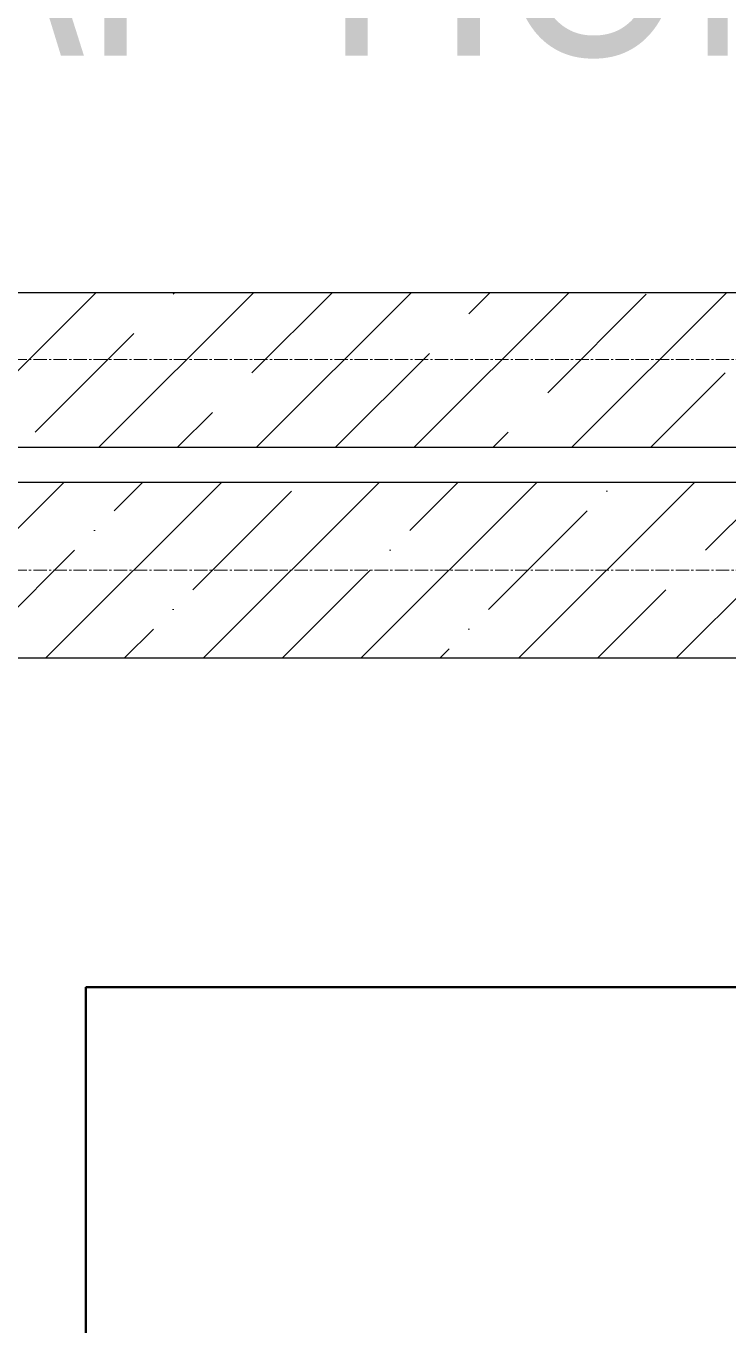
# Model space of a CAD drawing. Header units: millimetres. Extents: x -7155 to 483283, y -227682 to 148426.
# Drawn here: x 436 to 1435, y 62825 to 64675 of the extents above; entities that cross this region are included whole.
import ezdxf
from ezdxf.enums import TextEntityAlignment as Align

# ---------------------------------------------------------------- set-up
doc = ezdxf.new("R2010")
doc.units = ezdxf.units.MM
doc.linetypes.add('CENTER2', pattern=[28.575, 19.05, -3.175, 3.175, -3.175])
for name, color, linetype, lineweight, true_color in [('A-AREA', 7, 'Continuous', 15, 0x7f7f7f), ('АР_Оси_РД_100', 7, 'Continuous', 0, 0x525252), ('РД_Оси_100', 7, 'Continuous', 0, 0x525252)]:
    doc.layers.add(name, color=color, linetype=linetype, lineweight=lineweight, true_color=true_color)
doc.layers.add('АР_Стены ЖБ', color=7, linetype='Continuous', lineweight=30)
doc.layers.add('АР_Штриховка', color=8, linetype='Continuous', lineweight=0)
doc.styles.add('style1', font='ARIALN.TTF')

# ---------------------------------------------------------------- blocks, each defined once
blk = doc.blocks.new('СОШ_2200_АР_ОСИ_М100_28.05.24')
at = {"layer": 'АР_Оси_РД_100', "linetype": 'CENTER2'}
for points in [[(29555, 64200), (-5454.958, 64200), (-5954.958, 64350)], [(29555, 63900), (-5454.958, 63900), (-5954.958, 63750)]]:
    blk.add_lwpolyline(points, dxfattribs=at)

msp = doc.modelspace()

# ---------------------------------------------------------------- hatches: boundary and pattern name
at = {"layer": 'АР_Штриховка', "linetype": 'Continuous', "lineweight": 5, "true_color": 0x000000}
h = msp.add_hatch(dxfattribs=at)
h.set_pattern_fill('ANSI35', color=18, scale=25, style=0)
h.paths.add_polyline_path([(-100, 64025), (-100, 63775), (9634.3, 63775), (9634.3, 64025)], flags=0)
h.paths.add_polyline_path([(10734.3, 64025), (10734.3, 63775), (13025, 63775), (12775, 64025)], flags=0)

# ---------------------------------------------------------------- linework, layer by layer
at = {"color": 1, "lineweight": 50}
msp.add_lwpolyline([(521, 45735), (7189, 45735), (7189, 63306), (521, 63306)], close=True, dxfattribs=at)
at = {"layer": 'АР_Стены ЖБ', "color": 18, "linetype": 'Continuous', "lineweight": 30, "true_color": 0x000000}
for p, q in [((9634.3, 64295), (-100, 64295)), ((-100, 64075), (9634.3, 64075)), ((9634.3, 64025), (-100, 64025)), ((-100, 63775), (9634.3, 63775))]:
    msp.add_line(p, q, dxfattribs=at)
at = {"layer": 'АР_Штриховка', "color": 18, "linetype": 'Continuous', "lineweight": 5, "true_color": 0x000000}
for p, q in [((315.2, 64075), (535.2, 64295)), ((539.7, 64075), (759.7, 64295)), ((645.5, 64293), (647.4, 64295)), ((757.7, 64180.8), (871.9, 64295)), ((764.2, 64075), (984.2, 64295)), ((988.7, 64075), (1208.7, 64295)), ((1066.4, 64265), (1096.4, 64295)), ((1178.7, 64152.7), (1319, 64293)), ((1213.2, 64075), (1433.2, 64295)), ((449, 64096.6), (589.3, 64236.9)), ((876.4, 64075), (1010.3, 64208.8)), ((1325.5, 64075), (1431.2, 64180.8)), ((651.9, 64075), (701.6, 64124.6)), ((1101, 64075), (1122.5, 64096.6))]:
    msp.add_line(p, q, dxfattribs=at)

# ---------------------------------------------------------------- block references
at = {"layer": 'РД_Оси_100'}
msp.add_blockref('СОШ_2200_АР_ОСИ_М100_28.05.24', (0, 0), dxfattribs=at)

# ---------------------------------------------------------------- texts
at = {"layer": 'A-AREA', "color": 18, "true_color": 0x000000, "style": 'style1'}
msp.add_attdef('АР-ПОМЕЩЕНИЕ:ПЛОЩАДЬ', text='00', height=300, dxfattribs=at).set_placement((2652.5, 64741.5), align=Align.MIDDLE)

doc.saveas('drawing.dxf')
